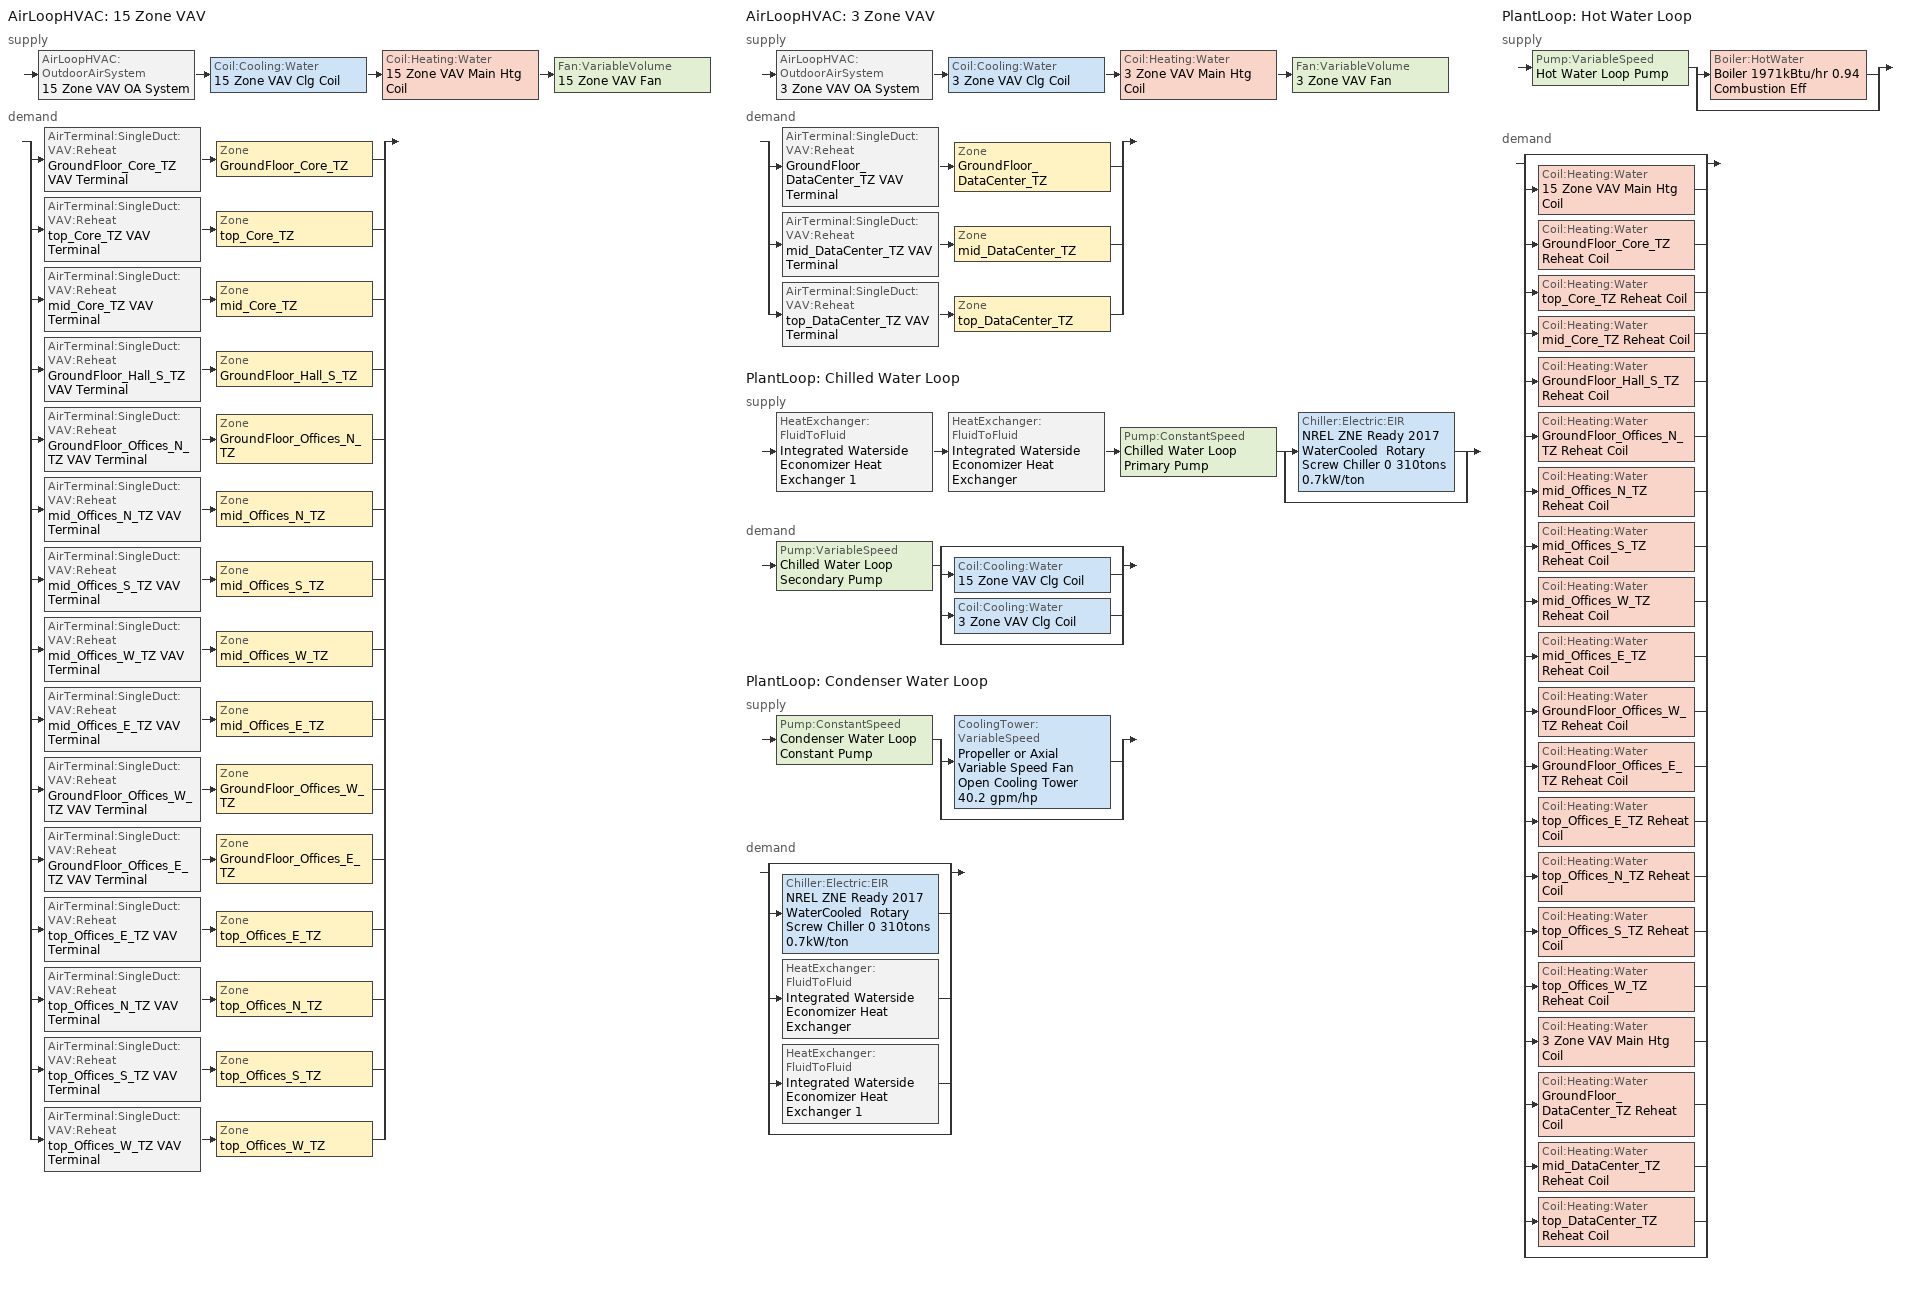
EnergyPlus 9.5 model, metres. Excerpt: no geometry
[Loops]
AirLoopHVAC '15 Zone VAV'
 supply: AirLoopHVAC:OutdoorAirSystem '15 Zone VAV OA System' > Coil:Cooling:Water '15 Zone VAV Clg Coil' > Coil:Heating:Water '15 Zone VAV Main Htg Coil' > Fan:VariableVolume '15 Zone VAV Fan'
 demand: split
  | AirTerminal:SingleDuct:VAV:Reheat 'GroundFloor_Core_TZ VAV Terminal' > Zone 'GroundFloor_Core_TZ'
  | AirTerminal:SingleDuct:VAV:Reheat 'top_Core_TZ VAV Terminal' > Zone 'top_Core_TZ'
  | AirTerminal:SingleDuct:VAV:Reheat 'mid_Core_TZ VAV Terminal' > Zone 'mid_Core_TZ'
  | AirTerminal:SingleDuct:VAV:Reheat 'GroundFloor_Hall_S_TZ VAV Terminal' > Zone 'GroundFloor_Hall_S_TZ'
  | AirTerminal:SingleDuct:VAV:Reheat 'GroundFloor_Offices_N_TZ VAV Terminal' > Zone 'GroundFloor_Offices_N_TZ'
  | AirTerminal:SingleDuct:VAV:Reheat 'mid_Offices_N_TZ VAV Terminal' > Zone 'mid_Offices_N_TZ'
  | AirTerminal:SingleDuct:VAV:Reheat 'mid_Offices_S_TZ VAV Terminal' > Zone 'mid_Offices_S_TZ'
  | AirTerminal:SingleDuct:VAV:Reheat 'mid_Offices_W_TZ VAV Terminal' > Zone 'mid_Offices_W_TZ'
  | AirTerminal:SingleDuct:VAV:Reheat 'mid_Offices_E_TZ VAV Terminal' > Zone 'mid_Offices_E_TZ'
  | AirTerminal:SingleDuct:VAV:Reheat 'GroundFloor_Offices_W_TZ VAV Terminal' > Zone 'GroundFloor_Offices_W_TZ'
  | AirTerminal:SingleDuct:VAV:Reheat 'GroundFloor_Offices_E_TZ VAV Terminal' > Zone 'GroundFloor_Offices_E_TZ'
  | AirTerminal:SingleDuct:VAV:Reheat 'top_Offices_E_TZ VAV Terminal' > Zone 'top_Offices_E_TZ'
  | AirTerminal:SingleDuct:VAV:Reheat 'top_Offices_N_TZ VAV Terminal' > Zone 'top_Offices_N_TZ'
  | AirTerminal:SingleDuct:VAV:Reheat 'top_Offices_S_TZ VAV Terminal' > Zone 'top_Offices_S_TZ'
  | AirTerminal:SingleDuct:VAV:Reheat 'top_Offices_W_TZ VAV Terminal' > Zone 'top_Offices_W_TZ'
AirLoopHVAC '3 Zone VAV'
 supply: AirLoopHVAC:OutdoorAirSystem '3 Zone VAV OA System' > Coil:Cooling:Water '3 Zone VAV Clg Coil' > Coil:Heating:Water '3 Zone VAV Main Htg Coil' > Fan:VariableVolume '3 Zone VAV Fan'
 demand: split
  | AirTerminal:SingleDuct:VAV:Reheat 'GroundFloor_DataCenter_TZ VAV Terminal' > Zone 'GroundFloor_DataCenter_TZ'
  | AirTerminal:SingleDuct:VAV:Reheat 'mid_DataCenter_TZ VAV Terminal' > Zone 'mid_DataCenter_TZ'
  | AirTerminal:SingleDuct:VAV:Reheat 'top_DataCenter_TZ VAV Terminal' > Zone 'top_DataCenter_TZ'
PlantLoop 'Chilled Water Loop'
 supply: HeatExchanger:FluidToFluid 'Integrated Waterside Economizer Heat Exchanger 1' > HeatExchanger:FluidToFluid 'Integrated Waterside Economizer Heat Exchanger' > Pump:ConstantSpeed 'Chilled Water Loop Primary Pump' > split
  | Chiller:Electric:EIR 'NREL ZNE Ready 2017 WaterCooled  Rotary Screw Chiller 0 310tons 0.7kW/ton'
  | bypass
 demand: Pump:VariableSpeed 'Chilled Water Loop Secondary Pump' > split
  | bypass
  | Coil:Cooling:Water '15 Zone VAV Clg Coil'
  | Coil:Cooling:Water '3 Zone VAV Clg Coil'
  | bypass
PlantLoop 'Condenser Water Loop'
 supply: Pump:ConstantSpeed 'Condenser Water Loop Constant Pump' > split
  | CoolingTower:VariableSpeed 'Propeller or Axial Variable Speed Fan Open Cooling Tower 40.2 gpm/hp'
  | bypass
 demand: split
  | bypass
  | Chiller:Electric:EIR 'NREL ZNE Ready 2017 WaterCooled  Rotary Screw Chiller 0 310tons 0.7kW/ton'
  | HeatExchanger:FluidToFluid 'Integrated Waterside Economizer Heat Exchanger'
  | HeatExchanger:FluidToFluid 'Integrated Waterside Economizer Heat Exchanger 1'
  | bypass
PlantLoop 'Hot Water Loop'
 supply: Pump:VariableSpeed 'Hot Water Loop Pump' > split
  | Boiler:HotWater 'Boiler 1971kBtu/hr 0.94 Combustion Eff'
  | bypass
 demand: split
  | bypass
  | Coil:Heating:Water '15 Zone VAV Main Htg Coil'
  | Coil:Heating:Water 'GroundFloor_Core_TZ Reheat Coil'
  | Coil:Heating:Water 'top_Core_TZ Reheat Coil'
  | Coil:Heating:Water 'mid_Core_TZ Reheat Coil'
  | Coil:Heating:Water 'GroundFloor_Hall_S_TZ Reheat Coil'
  | Coil:Heating:Water 'GroundFloor_Offices_N_TZ Reheat Coil'
  | Coil:Heating:Water 'mid_Offices_N_TZ Reheat Coil'
  | Coil:Heating:Water 'mid_Offices_S_TZ Reheat Coil'
  | Coil:Heating:Water 'mid_Offices_W_TZ Reheat Coil'
  | Coil:Heating:Water 'mid_Offices_E_TZ Reheat Coil'
  | Coil:Heating:Water 'GroundFloor_Offices_W_TZ Reheat Coil'
  | Coil:Heating:Water 'GroundFloor_Offices_E_TZ Reheat Coil'
  | Coil:Heating:Water 'top_Offices_E_TZ Reheat Coil'
  | Coil:Heating:Water 'top_Offices_N_TZ Reheat Coil'
  | Coil:Heating:Water 'top_Offices_S_TZ Reheat Coil'
  | Coil:Heating:Water 'top_Offices_W_TZ Reheat Coil'
  | Coil:Heating:Water '3 Zone VAV Main Htg Coil'
  | Coil:Heating:Water 'GroundFloor_DataCenter_TZ Reheat Coil'
  | Coil:Heating:Water 'mid_DataCenter_TZ Reheat Coil'
  | Coil:Heating:Water 'top_DataCenter_TZ Reheat Coil'
  | bypass
[ZoneControl:Thermostat] Temperature Difference Between Cutout And Setpoint {deltaC}=0
Name | Zone or ZoneList | Control Type Schedule | Control 1
GroundFloor_Core_TZ Thermostat | GroundFloor_Core_TZ | GroundFloor_Core_TZ Thermostat Schedule | Core_bottom DualSPSched
GroundFloor_DataCenter_TZ Thermostat | GroundFloor_DataCenter_TZ | GroundFloor_DataCenter_TZ Thermostat Schedule | DataCenter Cooling Setpoints Dual SP Control
GroundFloor_Hall_S_TZ Thermostat | GroundFloor_Hall_S_TZ | GroundFloor_Hall_S_TZ Thermostat Schedule | Perimeter_bot_ZN_1 DualSPSched
GroundFloor_Offices_E_TZ Thermostat | GroundFloor_Offices_E_TZ | GroundFloor_Offices_E_TZ Thermostat Schedule | Perimeter_bot_ZN_2 DualSPSched
GroundFloor_Offices_N_TZ Thermostat | GroundFloor_Offices_N_TZ | GroundFloor_Offices_N_TZ Thermostat Schedule | Perimeter_bot_ZN_3 DualSPSched
GroundFloor_Offices_W_TZ Thermostat | GroundFloor_Offices_W_TZ | GroundFloor_Offices_W_TZ Thermostat Schedule | Perimeter_bot_ZN_4 DualSPSched
mid_Core_TZ Thermostat | mid_Core_TZ | mid_Core_TZ Thermostat Schedule | Core_mid DualSPSched 1
mid_DataCenter_TZ Thermostat | mid_DataCenter_TZ | mid_DataCenter_TZ Thermostat Schedule | {99f496a8-7f20-4b6c-8b70-f49e0fe64229} 1
mid_Offices_E_TZ Thermostat | mid_Offices_E_TZ | mid_Offices_E_TZ Thermostat Schedule | Perimeter_mid_ZN_2 DualSPSched 1
mid_Offices_N_TZ Thermostat | mid_Offices_N_TZ | mid_Offices_N_TZ Thermostat Schedule | Perimeter_mid_ZN_3 DualSPSched 1
mid_Offices_S_TZ Thermostat | mid_Offices_S_TZ | mid_Offices_S_TZ Thermostat Schedule | Perimeter_mid_ZN_1 DualSPSched 1
mid_Offices_W_TZ Thermostat | mid_Offices_W_TZ | mid_Offices_W_TZ Thermostat Schedule | Perimeter_mid_ZN_4 DualSPSched 1
top_Core_TZ Thermostat | top_Core_TZ | top_Core_TZ Thermostat Schedule | Core_mid DualSPSched
top_DataCenter_TZ Thermostat | top_DataCenter_TZ | top_DataCenter_TZ Thermostat Schedule | {99f496a8-7f20-4b6c-8b70-f49e0fe64229}
top_Offices_E_TZ Thermostat | top_Offices_E_TZ | top_Offices_E_TZ Thermostat Schedule | Perimeter_mid_ZN_2 DualSPSched
top_Offices_N_TZ Thermostat | top_Offices_N_TZ | top_Offices_N_TZ Thermostat Schedule | Perimeter_mid_ZN_3 DualSPSched
top_Offices_S_TZ Thermostat | top_Offices_S_TZ | top_Offices_S_TZ Thermostat Schedule | Perimeter_mid_ZN_1 DualSPSched
top_Offices_W_TZ Thermostat | top_Offices_W_TZ | top_Offices_W_TZ Thermostat Schedule | Perimeter_mid_ZN_4 DualSPSched
[ThermostatSetpoint:DualSetpoint]
Name | Heating Setpoint Temperature Schedule | Cooling Setpoint Temperature Schedule
Core_bottom DualSPSched; Perimeter_bot_ZN_1 DualSPSched; Perimeter_bot_ZN_2 DualSPSched; Perimeter_bot_ZN_3 DualSPSched; Perimeter_bot_ZN_4 DualSPSched; Core_mid DualSPSched 1; Perimeter_mid_ZN_2 DualSPSched 1; Perimeter_mid_ZN_3 DualSPSched 1; Perimeter_mid_ZN_1 DualSPSched 1; Perimeter_mid_ZN_4 DualSPSched 1; Core_mid DualSPSched; Perimeter_mid_ZN_2 DualSPSched; Perimeter_mid_ZN_3 DualSPSched; Perimeter_mid_ZN_1 DualSPSched; Perimeter_mid_ZN_4 DualSPSched | _Heating_21 | _Cooling_26
DataCenter Cooling Setpoints Dual SP Control; {99f496a8-7f20-4b6c-8b70-f49e0fe64229} 1; {99f496a8-7f20-4b6c-8b70-f49e0fe64229} | Heating_DC | Cooling_DC
[AirTerminal:SingleDuct:VAV:Reheat] Availability Schedule=Always On Discrete; Maximum Air Flow Rate {m3/s}=Autosize; Zone Minimum Air Flow Input Method=Constant; Constant Minimum Air Flow Fraction=0.2; Fixed Minimum Air Flow Rate {m3/s}=0; Maximum Hot Water or Steam Flow Rate {m3/s}=Autosize; Minimum Hot Water or Steam Flow Rate {m3/s}=0; Convergence Tolerance=0.001; Damper Heating Action=ReverseWithLimits; Maximum Flow per Zone Floor Area During Reheat {m3/s-m2}=Autocalculate; Maximum Flow Fraction During Reheat=0.5; Maximum Reheat Air Temperature {C}=40
Name | Reheat Coil
GroundFloor_Core_TZ VAV Terminal | GroundFloor_Core_TZ Reheat Coil
GroundFloor_DataCenter_TZ VAV Terminal | GroundFloor_DataCenter_TZ Reheat Coil
GroundFloor_Hall_S_TZ VAV Terminal | GroundFloor_Hall_S_TZ Reheat Coil
GroundFloor_Offices_E_TZ VAV Terminal | GroundFloor_Offices_E_TZ Reheat Coil
GroundFloor_Offices_N_TZ VAV Terminal | GroundFloor_Offices_N_TZ Reheat Coil
GroundFloor_Offices_W_TZ VAV Terminal | GroundFloor_Offices_W_TZ Reheat Coil
mid_Core_TZ VAV Terminal | mid_Core_TZ Reheat Coil
mid_DataCenter_TZ VAV Terminal | mid_DataCenter_TZ Reheat Coil
mid_Offices_E_TZ VAV Terminal | mid_Offices_E_TZ Reheat Coil
mid_Offices_N_TZ VAV Terminal | mid_Offices_N_TZ Reheat Coil
mid_Offices_S_TZ VAV Terminal | mid_Offices_S_TZ Reheat Coil
mid_Offices_W_TZ VAV Terminal | mid_Offices_W_TZ Reheat Coil
top_Core_TZ VAV Terminal | top_Core_TZ Reheat Coil
top_DataCenter_TZ VAV Terminal | top_DataCenter_TZ Reheat Coil
top_Offices_E_TZ VAV Terminal | top_Offices_E_TZ Reheat Coil
top_Offices_N_TZ VAV Terminal | top_Offices_N_TZ Reheat Coil
top_Offices_S_TZ VAV Terminal | top_Offices_S_TZ Reheat Coil
top_Offices_W_TZ VAV Terminal | top_Offices_W_TZ Reheat Coil
[Coil:Heating:Water] Availability Schedule=Always On Discrete; U-Factor Times Area Value {W/K}=Autosize; Maximum Water Flow Rate {m3/s}=Autosize; Performance Input Method=UFactorTimesAreaAndDesignWaterFlowRate; Rated Capacity {W}=Autosize; Rated Inlet Water Temperature {C}=48.8889; Rated Outlet Water Temperature {C}=37.7778; Rated Ratio for Air and Water Convection=0.5
Name | Rated Inlet Air Temperature {C} | Rated Outlet Air Temperature {C}
GroundFloor_Core_TZ Reheat Coil; GroundFloor_DataCenter_TZ Reheat Coil; GroundFloor_Hall_S_TZ Reheat Coil; GroundFloor_Offices_E_TZ Reheat Coil; GroundFloor_Offices_N_TZ Reheat Coil; GroundFloor_Offices_W_TZ Reheat Coil; mid_Core_TZ Reheat Coil; mid_DataCenter_TZ Reheat Coil; mid_Offices_E_TZ Reheat Coil; mid_Offices_N_TZ Reheat Coil; mid_Offices_S_TZ Reheat Coil; mid_Offices_W_TZ Reheat Coil; top_Core_TZ Reheat Coil; top_DataCenter_TZ Reheat Coil; top_Offices_E_TZ Reheat Coil; top_Offices_N_TZ Reheat Coil; top_Offices_S_TZ Reheat Coil; top_Offices_W_TZ Reheat Coil | 12.7778 | 40
15 Zone VAV Main Htg Coil; 3 Zone VAV Main Htg Coil | 7.22222 | 12.7778
[Zone equipment]
GroundFloor_Core_TZ: GroundFloor_Core_TZ VAV Terminal
GroundFloor_DataCenter_TZ: GroundFloor_DataCenter_TZ VAV Terminal
GroundFloor_Hall_S_TZ: GroundFloor_Hall_S_TZ VAV Terminal
GroundFloor_Offices_E_TZ: GroundFloor_Offices_E_TZ VAV Terminal
GroundFloor_Offices_N_TZ: GroundFloor_Offices_N_TZ VAV Terminal
GroundFloor_Offices_W_TZ: GroundFloor_Offices_W_TZ VAV Terminal
mid_Core_TZ: mid_Core_TZ VAV Terminal
mid_DataCenter_TZ: mid_DataCenter_TZ VAV Terminal
mid_Offices_E_TZ: mid_Offices_E_TZ VAV Terminal
mid_Offices_N_TZ: mid_Offices_N_TZ VAV Terminal
mid_Offices_S_TZ: mid_Offices_S_TZ VAV Terminal
mid_Offices_W_TZ: mid_Offices_W_TZ VAV Terminal
top_Core_TZ: top_Core_TZ VAV Terminal
top_DataCenter_TZ: top_DataCenter_TZ VAV Terminal
top_Offices_E_TZ: top_Offices_E_TZ VAV Terminal
top_Offices_N_TZ: top_Offices_N_TZ VAV Terminal
top_Offices_S_TZ: top_Offices_S_TZ VAV Terminal
top_Offices_W_TZ: top_Offices_W_TZ VAV Terminal
[Sizing:Zone] Zone Cooling Design Supply Air Temperature Input Method=SupplyAirTemperature; Zone Cooling Design Supply Air Temperature {C}=12.7778; Zone Cooling Design Supply Air Temperature Difference {deltaC}=10; Zone Heating Design Supply Air Temperature Input Method=SupplyAirTemperature; Zone Heating Design Supply Air Temperature {C}=40; Zone Heating Design Supply Air Temperature Difference {deltaC}=10; Zone Cooling Design Supply Air Humidity Ratio {kgWater/kgDryAir}=0.0085; Zone Heating Design Supply Air Humidity Ratio {kgWater/kgDryAir}=0.008; Cooling Design Air Flow Method=DesignDayWithLimit; Cooling Design Air Flow Rate {m3/s}=0; Cooling Minimum Air Flow per Zone Floor Area {m3/s-m2}=0.000762; Cooling Minimum Air Flow {m3/s}=0; Cooling Minimum Air Flow Fraction=0; Heating Design Air Flow Method=DesignDay; Heating Design Air Flow Rate {m3/s}=0; Heating Maximum Air Flow per Zone Floor Area {m3/s-m2}=0.002; Heating Maximum Air Flow {m3/s}=0.142; Heating Maximum Air Flow Fraction=0.3; Account for Dedicated Outdoor Air System=Yes; Dedicated Outdoor Air System Control Strategy=NeutralSupplyAir; Dedicated Outdoor Air Low Setpoint Temperature for Design {C}=15.5; Dedicated Outdoor Air High Setpoint Temperature for Design {C}=21
Name | Design Specification Outdoor Air Object | Design Specification Zone Air Distribution Object
GroundFloor_Core_TZ | DSOA Core | GroundFloor_Core_TZ Design Spec Zone Air Dist
GroundFloor_DataCenter_TZ; mid_DataCenter_TZ; top_DataCenter_TZ | DSOA DataCenter
GroundFloor_Hall_S_TZ | DSOA_Hall to per-area | GroundFloor_Hall_S_TZ Design Spec Zone Air Dist
GroundFloor_Offices_E_TZ | DSOA_Offices to per-area | GroundFloor_Offices_E_TZ Design Spec Zone Air Dist
GroundFloor_Offices_N_TZ | DSOA_Offices to per-area | GroundFloor_Offices_N_TZ Design Spec Zone Air Dist
GroundFloor_Offices_W_TZ | DSOA_Offices to per-area | GroundFloor_Offices_W_TZ Design Spec Zone Air Dist
mid_Core_TZ | DSOA Core | mid_Core_TZ Design Spec Zone Air Dist
mid_Offices_E_TZ | DSOA_Offices to per-area | mid_Offices_E_TZ Design Spec Zone Air Dist
mid_Offices_N_TZ | DSOA_Offices to per-area | mid_Offices_N_TZ Design Spec Zone Air Dist
mid_Offices_S_TZ | DSOA_Offices to per-area | mid_Offices_S_TZ Design Spec Zone Air Dist
mid_Offices_W_TZ | DSOA_Offices to per-area | mid_Offices_W_TZ Design Spec Zone Air Dist
top_Core_TZ | DSOA Core | top_Core_TZ Design Spec Zone Air Dist
top_Offices_E_TZ | DSOA_Offices to per-area | top_Offices_E_TZ Design Spec Zone Air Dist
top_Offices_N_TZ | DSOA_Offices to per-area | top_Offices_N_TZ Design Spec Zone Air Dist
top_Offices_S_TZ | DSOA_Offices to per-area | top_Offices_S_TZ Design Spec Zone Air Dist
top_Offices_W_TZ | DSOA_Offices to per-area | top_Offices_W_TZ Design Spec Zone Air Dist
[DesignSpecification:ZoneAirDistribution] Zone Air Distribution Effectiveness in Cooling Mode=1; Zone Air Distribution Effectiveness in Heating Mode=1; Minimum Zone Ventilation Efficiency=0.6
GroundFloor_Core_TZ Design Spec Zone Air Dist; GroundFloor_Hall_S_TZ Design Spec Zone Air Dist; GroundFloor_Offices_E_TZ Design Spec Zone Air Dist; GroundFloor_Offices_N_TZ Design Spec Zone Air Dist; GroundFloor_Offices_W_TZ Design Spec Zone Air Dist; mid_Core_TZ Design Spec Zone Air Dist; mid_Offices_E_TZ Design Spec Zone Air Dist; mid_Offices_N_TZ Design Spec Zone Air Dist; mid_Offices_S_TZ Design Spec Zone Air Dist; mid_Offices_W_TZ Design Spec Zone Air Dist; top_Core_TZ Design Spec Zone Air Dist; top_Offices_E_TZ Design Spec Zone Air Dist; top_Offices_N_TZ Design Spec Zone Air Dist; top_Offices_S_TZ Design Spec Zone Air Dist; top_Offices_W_TZ Design Spec Zone Air Dist
[Controller:MechanicalVentilation] Demand Controlled Ventilation=No; System Outdoor Air Method=VentilationRateProcedure
Name | Availability Schedule | Zone or ZoneList Name 1 | Design Specification Outdoor Air Object Name 1 | Design Specification Zone Air Distribution Object Name 1 | Zone or ZoneList Name 2 | Design Specification Outdoor Air Object Name 2 | Design Specification Zone Air Distribution Object Name 2 | Zone or ZoneList Name 3 | Design Specification Outdoor Air Object Name 3 | Design Specification Zone Air Distribution Object Name 3 | Zone or ZoneList Name 4 | Design Specification Outdoor Air Object Name 4 | Design Specification Zone Air Distribution Object Name 4 | Zone or ZoneList Name 5 | Design Specification Outdoor Air Object Name 5 | Design Specification Zone Air Distribution Object Name 5 | Zone or ZoneList Name 6 | Design Specification Outdoor Air Object Name 6 | Design Specification Zone Air Distribution Object Name 6 | Zone or ZoneList Name 7 | Design Specification Outdoor Air Object Name 7 | Design Specification Zone Air Distribution Object Name 7 | Zone or ZoneList Name 8 | Design Specification Outdoor Air Object Name 8 | Design Specification Zone Air Distribution Object Name 8 | Zone or ZoneList Name 9 | Design Specification Outdoor Air Object Name 9 | Design Specification Zone Air Distribution Object Name 9 | Zone or ZoneList Name 10 | Design Specification Outdoor Air Object Name 10 | Design Specification Zone Air Distribution Object Name 10 | Zone or ZoneList Name 11 | Design Specification Outdoor Air Object Name 11 | Design Specification Zone Air Distribution Object Name 11 | Zone or ZoneList Name 12 | Design Specification Outdoor Air Object Name 12 | Design Specification Zone Air Distribution Object Name 12 | Zone or ZoneList Name 13 | Design Specification Outdoor Air Object Name 13 | Design Specification Zone Air Distribution Object Name 13 | Zone or ZoneList Name 14 | Design Specification Outdoor Air Object Name 14 | Design Specification Zone Air Distribution Object Name 14 | Zone or ZoneList Name 15 | Design Specification Outdoor Air Object Name 15 | Design Specification Zone Air Distribution Object Name 15
15 Zone VAV Vent Controller | 15 Zone VAV Occ Sch | GroundFloor_Core_TZ | DSOA Core | GroundFloor_Core_TZ Design Spec Zone Air Dist | GroundFloor_Hall_S_TZ | DSOA_Hall to per-area | GroundFloor_Hall_S_TZ Design Spec Zone Air Dist | GroundFloor_Offices_E_TZ | DSOA_Offices to per-area | GroundFloor_Offices_E_TZ Design Spec Zone Air Dist | GroundFloor_Offices_N_TZ | DSOA_Offices to per-area | GroundFloor_Offices_N_TZ Design Spec Zone Air Dist | GroundFloor_Offices_W_TZ | DSOA_Offices to per-area | GroundFloor_Offices_W_TZ Design Spec Zone Air Dist | mid_Core_TZ | DSOA Core | mid_Core_TZ Design Spec Zone Air Dist | mid_Offices_E_TZ | DSOA_Offices to per-area | mid_Offices_E_TZ Design Spec Zone Air Dist | mid_Offices_N_TZ | DSOA_Offices to per-area | mid_Offices_N_TZ Design Spec Zone Air Dist | mid_Offices_S_TZ | DSOA_Offices to per-area | mid_Offices_S_TZ Design Spec Zone Air Dist | mid_Offices_W_TZ | DSOA_Offices to per-area | mid_Offices_W_TZ Design Spec Zone Air Dist | top_Core_TZ | DSOA Core | top_Core_TZ Design Spec Zone Air Dist | top_Offices_E_TZ | DSOA_Offices to per-area | top_Offices_E_TZ Design Spec Zone Air Dist | top_Offices_N_TZ | DSOA_Offices to per-area | top_Offices_N_TZ Design Spec Zone Air Dist | top_Offices_S_TZ | DSOA_Offices to per-area | top_Offices_S_TZ Design Spec Zone Air Dist | top_Offices_W_TZ | DSOA_Offices to per-area | top_Offices_W_TZ Design Spec Zone Air Dist
3 Zone VAV Vent Controller | 3 Zone VAV Occ Sch | GroundFloor_DataCenter_TZ | DSOA DataCenter |  | mid_DataCenter_TZ | DSOA DataCenter |  | top_DataCenter_TZ | DSOA DataCenter
[DesignSpecification:OutdoorAir] Outdoor Air Method=Sum; Outdoor Air Flow per Zone {m3/s}=0; Outdoor Air Flow Air Changes per Hour {1/hr}=0
Name | Outdoor Air Flow per Person {m3/s-person} | Outdoor Air Flow per Zone Floor Area {m3/s-m2}
DSOA Core | 0.0007 | 0
DSOA DataCenter | 0 | 0.00043
DSOA_Hall to per-area | 0 | 0.00040625
DSOA_Offices to per-area | 0 | 0.00075
[AirLoopHVAC] Design Supply Air Flow Rate {m3/s}=AutoSize; Design Return Air Flow Fraction of Supply Air Flow=1
15 Zone VAV; 3 Zone VAV
[Sizing:System] Type of Load to Size On=Sensible; Design Outdoor Air Flow Rate {m3/s}=Autosize; Central Heating Maximum System Air Flow Ratio=0.3; Preheat Design Temperature {C}=7.22222; Preheat Design Humidity Ratio {kgWater/kgDryAir}=0.008; Precool Design Temperature {C}=12.7778; Precool Design Humidity Ratio {kgWater/kgDryAir}=0.008; Central Cooling Design Supply Air Temperature {C}=12.7778; Central Heating Design Supply Air Temperature {C}=12.7778; Type of Zone Sum to Use=Coincident; 100% Outdoor Air in Cooling=No; 100% Outdoor Air in Heating=No; Central Cooling Design Supply Air Humidity Ratio {kgWater/kgDryAir}=0.0085; Central Heating Design Supply Air Humidity Ratio {kgWater/kgDryAir}=0.008; Cooling Supply Air Flow Rate Method=DesignDay; Cooling Supply Air Flow Rate {m3/s}=0; Cooling Supply Air Flow Rate Per Floor Area {m3/s-m2}=0.00996765; Cooling Fraction of Autosized Cooling Supply Air Flow Rate=1; Cooling Supply Air Flow Rate Per Unit Cooling Capacity {m3/s-W}=3.94755e-05; Heating Supply Air Flow Rate Method=DesignDay; Heating Supply Air Flow Rate {m3/s}=0; Heating Supply Air Flow Rate Per Floor Area {m3/s-m2}=0.00996765; Heating Fraction of Autosized Heating Supply Air Flow Rate=1; Heating Fraction of Autosized Cooling Supply Air Flow Rate=1; Heating Supply Air Flow Rate Per Unit Heating Capacity {m3/s-W}=3.15882e-05; System Outdoor Air Method=ZoneSum; Zone Maximum Outdoor Air Fraction=1; Cooling Design Capacity Method=CoolingDesignCapacity; Cooling Design Capacity {W}=Autosize; Cooling Design Capacity Per Floor Area {W/m2}=234.7; Fraction of Autosized Cooling Design Capacity=1; Heating Design Capacity Method=HeatingDesignCapacity; Heating Design Capacity {W}=Autosize; Heating Design Capacity Per Floor Area {W/m2}=157; Fraction of Autosized Heating Design Capacity=1; Central Cooling Capacity Control Method=OnOff
15 Zone VAV; 3 Zone VAV
[Controller:WaterCoil] Control Variable=Temperature; Actuator Variable=Flow; Maximum Actuated Flow {m3/s}=Autosize; Minimum Actuated Flow {m3/s}=0
Name | Action | Controller Convergence Tolerance {deltaC}
15 Zone VAV Clg Coil Controller; 3 Zone VAV Clg Coil Controller | Reverse | Autosize
15 Zone VAV Main Htg Coil Controller; 3 Zone VAV Main Htg Coil Controller | Normal | 0.1
[Controller:OutdoorAir] Minimum Outdoor Air Flow Rate {m3/s}=0; Maximum Outdoor Air Flow Rate {m3/s}=Autosize; Economizer Control Type=NoEconomizer; Economizer Control Action Type=ModulateFlow; Economizer Maximum Limit Dry-Bulb Temperature {C}=28; Economizer Maximum Limit Enthalpy {J/kg}=64000; Lockout Type=LockoutWithHeating; Minimum Limit Type=FixedMinimum; High Humidity Control=No; Control High Indoor Humidity Based on Outdoor Humidity Ratio=Yes; Heat Recovery Bypass Control Type=BypassWhenWithinEconomizerLimits
Name | Minimum Outdoor Air Schedule | Mechanical Ventilation Controller
15 Zone VAV OA Controller | 15 Zone VAV Occ Sch | 15 Zone VAV Vent Controller
3 Zone VAV OA Controller | 3 Zone VAV Occ Sch | 3 Zone VAV Vent Controller
[SetpointManager:MixedAir] Control Variable=Temperature
Name | Setpoint Node or NodeList
15 Zone VAV Mixed Air Node OS Default SPM | 15 Zone VAV Mixed Air Node
15 Zone VAV Clg Coil Outlet Air Node OS Default SPM | 15 Zone VAV Clg Coil Outlet Air Node
15 Zone VAV Main Htg Coil Outlet Air Node OS Default SPM | 15 Zone VAV Main Htg Coil Outlet Air Node
3 Zone VAV Mixed Air Node OS Default SPM | 3 Zone VAV Mixed Air Node
3 Zone VAV Clg Coil Outlet Air Node OS Default SPM | 3 Zone VAV Clg Coil Outlet Air Node
3 Zone VAV Main Htg Coil Outlet Air Node OS Default SPM | 3 Zone VAV Main Htg Coil Outlet Air Node
[Coil:Cooling:Water] Availability Schedule=Always On Discrete; Design Water Flow Rate {m3/s}=Autosize; Design Air Flow Rate {m3/s}=Autosize; Design Inlet Water Temperature {C}=Autosize; Design Inlet Air Temperature {C}=Autosize; Design Outlet Air Temperature {C}=Autosize; Design Inlet Air Humidity Ratio {kgWater/kgDryAir}=Autosize; Design Outlet Air Humidity Ratio {kgWater/kgDryAir}=Autosize; Type of Analysis=SimpleAnalysis; Heat Exchanger Configuration=CrossFlow
15 Zone VAV Clg Coil; 3 Zone VAV Clg Coil
[Fan:VariableVolume] Pressure Rise {Pa}=996.356; Maximum Flow Rate {m3/s}=AutoSize; Fan Power Minimum Flow Rate Input Method=Fraction; Fan Power Minimum Flow Fraction=0.25; Fan Power Minimum Air Flow Rate {m3/s}=0; Motor In Airstream Fraction=1; Fan Power Coefficient 1=0.04076; Fan Power Coefficient 2=0.0881; Fan Power Coefficient 3=-0.0729; Fan Power Coefficient 4=0.9437; Fan Power Coefficient 5=0
Name | Availability Schedule | Fan Total Efficiency | Motor Efficiency
15 Zone VAV Fan | 15 Zone VAV Occ Sch | 0.654444 | 0.95
3 Zone VAV Fan | 3 Zone VAV Occ Sch | 0.595889 | 0.865
[SetpointManager:Scheduled] Control Variable=Temperature
Name | Schedule | Setpoint Node or NodeList
15 Zone VAV Supply Air Setpoint Manager | Supply Air Temp - 55.0F | 15 Zone VAV Supply Outlet Node
3 Zone VAV Supply Air Setpoint Manager | Supply Air Temp - 55.0F 1 | 3 Zone VAV Supply Outlet Node
Chilled Water Loop Setpoint Manager 4 | Chilled Water Loop Temp - 44F 1
Chilled Water Loop Setpoint Manager 2 | Chilled Water Loop Temp - 44F 1 | Chilled Water Loop Primary Pump Inlet Water Node
Chilled Water Loop Setpoint Manager 3 | Chilled Water Loop Temp - 44F 1 | NREL ZNE Ready 2017 WaterCooled  Rotary Screw Chiller 0 Supply Outlet Water Node
Chilled Water Loop Setpoint Manager | Chilled Water Loop Temp - 44F 1 | Chilled Water Loop Supply Outlet Node
Hot Water Loop Setpoint Manager | Hot Water Loop Temp - 120F 1 | Hot Water Loop Supply Outlet Node
[PlantLoop] Fluid Type=Water; Maximum Loop Flow Rate {m3/s}=Autosize; Minimum Loop Flow Rate {m3/s}=0; Plant Loop Volume {m3}=Autocalculate; Load Distribution Scheme=Optimal; Plant Loop Demand Calculation Scheme=SingleSetpoint
Name | Plant Equipment Operation Scheme | Maximum Loop Temperature {C} | Minimum Loop Temperature {C} | Common Pipe Simulation
Chilled Water Loop | Chilled Water Loop Operation Schemes | 40 | 1 | CommonPipe
Condenser Water Loop | Condenser Water Loop Operation Schemes | 80 | 5
Hot Water Loop | Hot Water Loop Operation Schemes | 100 | 10
[Sizing:Plant]
Name | Loop Type | Design Loop Exit Temperature {C} | Loop Design Temperature Difference {deltaC} | Sizing Option | Zone Timesteps in Averaging Window | Coincident Sizing Factor Mode
Chilled Water Loop | Cooling | 6.66667 | 5.61111 | NonCoincident | 1 | None
Condenser Water Loop | Condenser | 29.4444 | 5.55556 | Coincident | 6 | GlobalCoolingSizingFactor
Hot Water Loop | Heating | 48.8889 | 11.1111 | NonCoincident | 1 | None
[HeatExchanger:FluidToFluid] Availability Schedule=Always On Discrete; Loop Demand Side Design Flow Rate {m3/s}=Autosize; Loop Supply Side Design Flow Rate {m3/s}=Autosize; Heat Exchange Model Type=CounterFlow; Heat Exchanger U-Factor Times Area Value {W/K}=Autosize; Control Type=CoolingDifferentialOnOff; Minimum Temperature Difference to Activate Heat Exchanger {deltaC}=0; Heat Transfer Metering End Use Type=FreeCooling; Component Override Cooling Control Temperature Mode=Loop; Sizing Factor=1; Operation Minimum Temperature Limit {C}=1.66667; Operation Maximum Temperature Limit {C}=22.2222
Integrated Waterside Economizer Heat Exchanger 1; Integrated Waterside Economizer Heat Exchanger
[Pump:ConstantSpeed] Design Flow Rate {m3/s}=Autosize; Design Power Consumption {W}=Autosize; Fraction of Motor Inefficiencies to Fluid Stream=0; Pump Control Type=Intermittent; Design Power Sizing Method=PowerPerFlowPerPressure; Design Electric Power per Unit Flow Rate {W/(m3/s)}=348701.1; Design Shaft Power per Unit Flow Rate per Unit Head {W-s/m3-Pa}=1.28205
Name | Design Pump Head {Pa} | Motor Efficiency
Chilled Water Loop Primary Pump | 44836 | 0.895
Condenser Water Loop Constant Pump | 148557 | 0.945
[Chiller:Electric:EIR]
NREL ZNE Ready 2017 WaterCooled  Rotary Screw Chiller 0 310tons 0.7kW/ton: Reference Capacity {W}=Autosize; Reference COP {W/W}=5.32879; Reference Leaving Chilled Water Temperature {C}=6.66667; Reference Entering Condenser Fluid Temperature {C}=35; Reference Chilled Water Flow Rate {m3/s}=Autosize; Reference Condenser Fluid Flow Rate {m3/s}=Autosize; Cooling Capacity Function of Temperature Curve=ChlrWtrPosDispPathAAllQRatio_fTchwsTcwsSI; Electric Input to Cooling Output Ratio Function of Temperature Curve=ChlrWtrPosDispPathAAllEIRRatio_fTchwsTcwsSI; Electric Input to Cooling Output Ratio Function of Part Load Ratio Curve=ChlrWtrPosDispPathAAllEIRRatio_fQRatio; Minimum Part Load Ratio=0.15; Maximum Part Load Ratio=1; Optimum Part Load Ratio=1; Minimum Unloading Ratio=0.25; Condenser Type=WaterCooled; Condenser Fan Power Ratio {W/W}=0; Fraction of Compressor Electric Consumption Rejected by Condenser=1; Leaving Chilled Water Lower Temperature Limit {C}=2.22222; Chiller Flow Mode=ConstantFlow; Sizing Factor=1; Basin Heater Capacity {W/K}=0; Basin Heater Setpoint Temperature {C}=10; Condenser Heat Recovery Relative Capacity Fraction=1
[Pump:VariableSpeed] Design Maximum Flow Rate {m3/s}=Autosize; Design Power Consumption {W}=Autosize; Fraction of Motor Inefficiencies to Fluid Stream=0; Coefficient 1 of the Part Load Performance Curve=0; Coefficient 2 of the Part Load Performance Curve=0.0205; Coefficient 3 of the Part Load Performance Curve=0.4101; Coefficient 4 of the Part Load Performance Curve=0.5753; Design Minimum Flow Rate {m3/s}=0; Pump Control Type=Intermittent; Skin Loss Radiative Fraction=0.5; Design Power Sizing Method=PowerPerFlowPerPressure; Design Electric Power per Unit Flow Rate {W/(m3/s)}=348701.1; Design Shaft Power per Unit Flow Rate per Unit Head {W/((m3/s)-Pa)}=1.28205; Design Minimum Flow Rate Fraction=0
Name | Design Pump Head {Pa} | Motor Efficiency
Chilled Water Loop Secondary Pump | 134508 | 0.924
Hot Water Loop Pump | 179344 | 0.895
[PlantEquipmentOperationSchemes] Control Scheme Schedule Name 1=Always On Discrete
Name | Control Scheme Object Type 1 | Control Scheme Name 1 | Control Scheme Object Type 2 | Control Scheme Name 2 | Control Scheme Schedule Name 2
Chilled Water Loop Operation Schemes | PlantEquipmentOperation:CoolingLoad | Chilled Water Loop Cooling Operation Scheme | PlantEquipmentOperation:ComponentSetpoint | Chilled Water Loop Setpoint Operation Scheme | Always On Discrete
Condenser Water Loop Operation Schemes | PlantEquipmentOperation:CoolingLoad | Condenser Water Loop Cooling Operation Scheme
Hot Water Loop Operation Schemes | PlantEquipmentOperation:HeatingLoad | Hot Water Loop Heating Operation Scheme
[PlantEquipmentOperation:CoolingLoad] Load Range Lower Limit 1 {W}=0; Load Range Upper Limit 1 {W}=1000000000
Name | Range Equipment List Name 1
Chilled Water Loop Cooling Operation Scheme | Chilled Water Loop Cooling Equipment List
Condenser Water Loop Cooling Operation Scheme | Condenser Water Loop Cooling Equipment List
[PlantEquipmentList]
Chilled Water Loop Cooling Equipment List: HeatExchanger:FluidToFluid, Integrated Waterside Economizer Heat Exchanger 1, HeatExchanger:FluidToFluid, Integrated Waterside Economizer Heat Exchanger, Chiller:Electric:EIR, NREL ZNE Ready 2017 WaterCooled  Rotary Screw Chiller 0 310tons 0.7kW/ton
Condenser Water Loop Cooling Equipment List: CoolingTower:VariableSpeed, Propeller or Axial Variable Speed Fan Open Cooling Tower 40.2 gpm/hp
Hot Water Loop Heating Equipment List: Boiler:HotWater, Boiler 1971kBtu/hr 0.94 Combustion Eff
[PlantEquipmentOperation:ComponentSetpoint]
Chilled Water Loop Setpoint Operation Scheme: Equipment Object Type 1=HeatExchanger:FluidToFluid; Equipment Name 1=Integrated Waterside Economizer Heat Exchanger 1; Component Flow Rate 1 {m3/s}=Autosize; Operation Type 1=Cooling; Equipment Object Type 2=HeatExchanger:FluidToFluid; Equipment Name 2=Integrated Waterside Economizer Heat Exchanger; Component Flow Rate 2 {m3/s}=Autosize; Operation Type 2=Cooling; Equipment Object Type 3=Chiller:Electric:EIR; Equipment Name 3=NREL ZNE Ready 2017 WaterCooled  Rotary Screw Chiller 0 310tons 0.7kW/ton; Component Flow Rate 3 {m3/s}=Autosize; Operation Type 3=Cooling
[CoolingTower:VariableSpeed]
Propeller or Axial Variable Speed Fan Open Cooling Tower 40.2 gpm/hp: Model Type=CoolToolsCrossFlow; Design Inlet Air Wet-Bulb Temperature {C}=25.5556; Design Approach Temperature {deltaC}=3.88889; Design Range Temperature {deltaC}=5.55556; Design Water Flow Rate {m3/s}=Autosize; Design Air Flow Rate {m3/s}=Autosize; Design Fan Power {W}=51614.4; Fan Power Ratio Function of Air Flow Rate Ratio Curve=VSD-TWR-FAN-FPLR; Minimum Air Flow Rate Ratio=0.2; Fraction of Tower Capacity in Free Convection Regime=0.125; Basin Heater Capacity {W/K}=0; Basin Heater Setpoint Temperature {C}=2; Evaporation Loss Mode=SaturatedExit; Evaporation Loss Factor {percent/K}=0.2; Drift Loss Percent {percent}=0.008; Blowdown Calculation Mode=ConcentrationRatio; Blowdown Concentration Ratio=3; Number of Cells=1; Cell Control=MaximalCell; Sizing Factor=1
[SetpointManager:FollowOutdoorAirTemperature]
Condenser Water Loop Setpoint Manager Follow OATwb with 7.0F Approach: Control Variable=Temperature; Reference Temperature Type=OutdoorAirWetBulb; Offset Temperature Difference {deltaC}=3.88889; Maximum Setpoint Temperature {C}=29.4444; Minimum Setpoint Temperature {C}=5.55556; Setpoint Node or NodeList=Condenser Water Loop Supply Outlet Node
[Boiler:HotWater]
Boiler 1971kBtu/hr 0.94 Combustion Eff: Fuel Type=NaturalGas; Nominal Capacity {W}=Autosize; Nominal Thermal Efficiency=0.933; Efficiency Curve Temperature Evaluation Variable=LeavingBoiler; Normalized Boiler Efficiency Curve=Boiler with Minimum Turndown; Design Water Flow Rate {m3/s}=Autosize; Minimum Part Load Ratio=0; Maximum Part Load Ratio=1.2; Optimum Part Load Ratio=1; Water Outlet Upper Temperature Limit {C}=95; Boiler Flow Mode=LeavingSetpointModulated; Parasitic Electric Load {W}=0; Sizing Factor=1
[PlantEquipmentOperation:HeatingLoad]
Hot Water Loop Heating Operation Scheme: Load Range Lower Limit 1 {W}=0; Load Range Upper Limit 1 {W}=1000000000; Range Equipment List Name 1=Hot Water Loop Heating Equipment List
[Schedule:Compact]
GroundFloor_Core_TZ Thermostat Schedule; GroundFloor_DataCenter_TZ Thermostat Schedule; GroundFloor_Hall_S_TZ Thermostat Schedule; GroundFloor_Offices_E_TZ Thermostat Schedule; GroundFloor_Offices_N_TZ Thermostat Schedule; GroundFloor_Offices_W_TZ Thermostat Schedule; mid_Core_TZ Thermostat Schedule; mid_DataCenter_TZ Thermostat Schedule; mid_Offices_E_TZ Thermostat Schedule; mid_Offices_N_TZ Thermostat Schedule; mid_Offices_S_TZ Thermostat Schedule; mid_Offices_W_TZ Thermostat Schedule; top_Core_TZ Thermostat Schedule; top_DataCenter_TZ Thermostat Schedule; top_Offices_E_TZ Thermostat Schedule; top_Offices_N_TZ Thermostat Schedule; top_Offices_S_TZ Thermostat Schedule; top_Offices_W_TZ Thermostat Schedule: Through: 12/31, For: AllDays, Until: 24:00, 4
[Schedule:Day:Interval]
Large Office HtgSetp Rule 1 Day Schedule 12; Large Office HtgSetp Summer Design Day 5; Large Office HtgSetp Rule 1 Day Schedule 11: No, 24:00, 17
Large Office HtgSetp Default Schedule 5: No, 06:00, 17, 21:00, 21, 24:00, 17
Large Office HtgSetp Rule 2 Day Schedule 5: No, 08:00, 17, 18:00, 21, 24:00, 17
Large Office HtgSetp Winter Design Day 5: No, 24:00, 21
Large Office ClgSetp Rule 1 Day Schedule 12; Large Office ClgSetp Rule 1 Day Schedule 11: No, 24:00, 29
Large Office ClgSetp Default Schedule 5: No, 06:00, 29, 21:00, 26, 24:00, 29
Large Office ClgSetp Rule 2 Day Schedule 5: No, 08:00, 29, 18:00, 26, 24:00, 29
Large Office ClgSetp Summer Design Day 5: No, 06:00, 29, 22:00, 26, 24:00, 29
Large Office ClgSetp Winter Design Day 5: No, 24:00, 25
15 Zone VAV Occ Sch Sunday: No, 07:00, 0, 18:00, 1, 24:00, 0
15 Zone VAV Occ Sch Default: No, 06:00, 0, 23:00, 1, 24:00, 0
15 Zone VAV Occ Sch Saturday: No, 07:00, 0, 19:00, 1, 24:00, 0
15 Zone VAV Occ Sch Summer Design Day; 15 Zone VAV Occ Sch Winter Design Day; 3 Zone VAV Occ Sch Summer Design Day; 3 Zone VAV Occ Sch Winter Design Day: No, 24:00, 1
Schedule Day 31; Schedule Day 32; Schedule Day 33; Schedule Day 34; Schedule Day 2; Schedule Day 30; Schedule Day 28; Schedule Day 27: No, 24:00, 27
3 Zone VAV Occ Sch Default: No, 24:00, 0
Chilled Water Loop Temp - 44F Default 1: No, 24:00, 6.66667
Hot Water Loop Temp - 120F Default 1: No, 24:00, 48.8889
Supply Air Temp - 55.0F Default; Supply Air Temp - 55.0F Default 1: No, 24:00, 12.7778
[Schedule:Week:Daily]
_Heating_21 Week Rule - Jan1-Dec31: Large Office HtgSetp Rule 1 Day Schedule 12, Large Office HtgSetp Default Schedule 5, Large Office HtgSetp Default Schedule 5, Large Office HtgSetp Default Schedule 5, Large Office HtgSetp Default Schedule 5, Large Office HtgSetp Default Schedule 5, Large Office HtgSetp Rule 2 Day Schedule 5, Large Office HtgSetp Rule 1 Day Schedule 11, Large Office HtgSetp Summer Design Day 5, Large Office HtgSetp Winter Design Day 5, Large Office HtgSetp Default Schedule 5, Large Office HtgSetp Default Schedule 5
_Cooling_26 Week Rule - Jan1-Dec31: Large Office ClgSetp Rule 1 Day Schedule 12, Large Office ClgSetp Default Schedule 5, Large Office ClgSetp Default Schedule 5, Large Office ClgSetp Default Schedule 5, Large Office ClgSetp Default Schedule 5, Large Office ClgSetp Default Schedule 5, Large Office ClgSetp Rule 2 Day Schedule 5, Large Office ClgSetp Rule 1 Day Schedule 11, Large Office ClgSetp Summer Design Day 5, Large Office ClgSetp Winter Design Day 5, Large Office ClgSetp Default Schedule 5, Large Office ClgSetp Default Schedule 5
15 Zone VAV Occ Sch Week Rule - Jan1-Dec31: 15 Zone VAV Occ Sch Sunday, 15 Zone VAV Occ Sch Default, 15 Zone VAV Occ Sch Default, 15 Zone VAV Occ Sch Default, 15 Zone VAV Occ Sch Default, 15 Zone VAV Occ Sch Default, 15 Zone VAV Occ Sch Saturday, 15 Zone VAV Occ Sch Default, 15 Zone VAV Occ Sch Summer Design Day, 15 Zone VAV Occ Sch Winter Design Day, 15 Zone VAV Occ Sch Default, 15 Zone VAV Occ Sch Default
Heating_DC Week Rule - Jan1-Dec31: Schedule Day 31, Schedule Day 31, Schedule Day 31, Schedule Day 31, Schedule Day 31, Schedule Day 31, Schedule Day 31, Schedule Day 34, Schedule Day 32, Schedule Day 33, Schedule Day 31, Schedule Day 31
Cooling_DC Week Rule - Jan1-Dec31: Schedule Day 2, Schedule Day 2, Schedule Day 2, Schedule Day 2, Schedule Day 2, Schedule Day 2, Schedule Day 2, Schedule Day 27, Schedule Day 30, Schedule Day 28, Schedule Day 2, Schedule Day 2
3 Zone VAV Occ Sch Week Rule - Jan1-Dec31: 3 Zone VAV Occ Sch Default, 3 Zone VAV Occ Sch Default, 3 Zone VAV Occ Sch Default, 3 Zone VAV Occ Sch Default, 3 Zone VAV Occ Sch Default, 3 Zone VAV Occ Sch Default, 3 Zone VAV Occ Sch Default, 3 Zone VAV Occ Sch Default, 3 Zone VAV Occ Sch Summer Design Day, 3 Zone VAV Occ Sch Winter Design Day, 3 Zone VAV Occ Sch Default, 3 Zone VAV Occ Sch Default
Chilled Water Loop Temp - 44F 1 Week Rule - Jan1-Dec31: Chilled Water Loop Temp - 44F Default 1, Chilled Water Loop Temp - 44F Default 1, Chilled Water Loop Temp - 44F Default 1, Chilled Water Loop Temp - 44F Default 1, Chilled Water Loop Temp - 44F Default 1, Chilled Water Loop Temp - 44F Default 1, Chilled Water Loop Temp - 44F Default 1, Chilled Water Loop Temp - 44F Default 1, Chilled Water Loop Temp - 44F Default 1, Chilled Water Loop Temp - 44F Default 1, Chilled Water Loop Temp - 44F Default 1, Chilled Water Loop Temp - 44F Default 1
Hot Water Loop Temp - 120F 1 Week Rule - Jan1-Dec31: Hot Water Loop Temp - 120F Default 1, Hot Water Loop Temp - 120F Default 1, Hot Water Loop Temp - 120F Default 1, Hot Water Loop Temp - 120F Default 1, Hot Water Loop Temp - 120F Default 1, Hot Water Loop Temp - 120F Default 1, Hot Water Loop Temp - 120F Default 1, Hot Water Loop Temp - 120F Default 1, Hot Water Loop Temp - 120F Default 1, Hot Water Loop Temp - 120F Default 1, Hot Water Loop Temp - 120F Default 1, Hot Water Loop Temp - 120F Default 1
Supply Air Temp - 55.0F Week Rule - Jan1-Dec31: Supply Air Temp - 55.0F Default, Supply Air Temp - 55.0F Default, Supply Air Temp - 55.0F Default, Supply Air Temp - 55.0F Default, Supply Air Temp - 55.0F Default, Supply Air Temp - 55.0F Default, Supply Air Temp - 55.0F Default, Supply Air Temp - 55.0F Default, Supply Air Temp - 55.0F Default, Supply Air Temp - 55.0F Default, Supply Air Temp - 55.0F Default, Supply Air Temp - 55.0F Default
Supply Air Temp - 55.0F 1 Week Rule - Jan1-Dec31: Supply Air Temp - 55.0F Default 1, Supply Air Temp - 55.0F Default 1, Supply Air Temp - 55.0F Default 1, Supply Air Temp - 55.0F Default 1, Supply Air Temp - 55.0F Default 1, Supply Air Temp - 55.0F Default 1, Supply Air Temp - 55.0F Default 1, Supply Air Temp - 55.0F Default 1, Supply Air Temp - 55.0F Default 1, Supply Air Temp - 55.0F Default 1, Supply Air Temp - 55.0F Default 1, Supply Air Temp - 55.0F Default 1
[Schedule:Year]
_Heating_21: _Heating_21 Week Rule - Jan1-Dec31, 1, 1, 12, 31
_Cooling_26: _Cooling_26 Week Rule - Jan1-Dec31, 1, 1, 12, 31
15 Zone VAV Occ Sch: 15 Zone VAV Occ Sch Week Rule - Jan1-Dec31, 1, 1, 12, 31
Heating_DC: Heating_DC Week Rule - Jan1-Dec31, 1, 1, 12, 31
Cooling_DC: Cooling_DC Week Rule - Jan1-Dec31, 1, 1, 12, 31
3 Zone VAV Occ Sch: 3 Zone VAV Occ Sch Week Rule - Jan1-Dec31, 1, 1, 12, 31
Chilled Water Loop Temp - 44F 1: Chilled Water Loop Temp - 44F 1 Week Rule - Jan1-Dec31, 1, 1, 12, 31
Hot Water Loop Temp - 120F 1: Hot Water Loop Temp - 120F 1 Week Rule - Jan1-Dec31, 1, 1, 12, 31
Supply Air Temp - 55.0F: Supply Air Temp - 55.0F Week Rule - Jan1-Dec31, 1, 1, 12, 31
Supply Air Temp - 55.0F 1: Supply Air Temp - 55.0F 1 Week Rule - Jan1-Dec31, 1, 1, 12, 31
[Schedule:Constant]
Always On Discrete: Hourly Value=1
[Curve:Biquadratic] Minimum Value of x {BasedOnField A2}=4.44; Maximum Value of x {BasedOnField A2}=12.22; Minimum Value of y {BasedOnField A3}=15.56; Maximum Value of y {BasedOnField A3}=29.44
Name | Coefficient1 Constant | Coefficient2 x | Coefficient3 x**2 | Coefficient4 y | Coefficient5 y**2 | Coefficient6 x*y | Minimum Curve Output {BasedOnField A4} | Maximum Curve Output {BasedOnField A4}
ChlrWtrPosDispPathAAllQRatio_fTchwsTcwsSI | 0.96744 | 0.037082 | 0.000434 | -0.005837 | -4.9e-05 | -0.000274 | 0.89 | 1.33
ChlrWtrPosDispPathAAllEIRRatio_fTchwsTcwsSI | 0.665307 | -0.009339 | 0.000483 | 0.009492 | 0.000544 | -0.000864 | 0.74 | 1.27
[Curve:Quadratic]
ChlrWtrPosDispPathAAllEIRRatio_fQRatio: Coefficient1 Constant=0.310965; Coefficient2 x=0.322519; Coefficient3 x**2=0.372745; Minimum Value of x {BasedOnField A2}=0.1; Maximum Value of x {BasedOnField A2}=1; Minimum Curve Output {BasedOnField A3}=0.35
[Curve:Cubic] Minimum Value of x {BasedOnField A2}=0
Name | Coefficient1 Constant | Coefficient2 x | Coefficient3 x**2 | Coefficient4 x**3 | Maximum Value of x {BasedOnField A2}
VSD-TWR-FAN-FPLR | 0.331629 | -0.885676 | 0.605565 | 0.948482 | 1
Boiler with Minimum Turndown | 0.7791 | 1.4745 | -2.5795 | 1.3467 | 1.3
